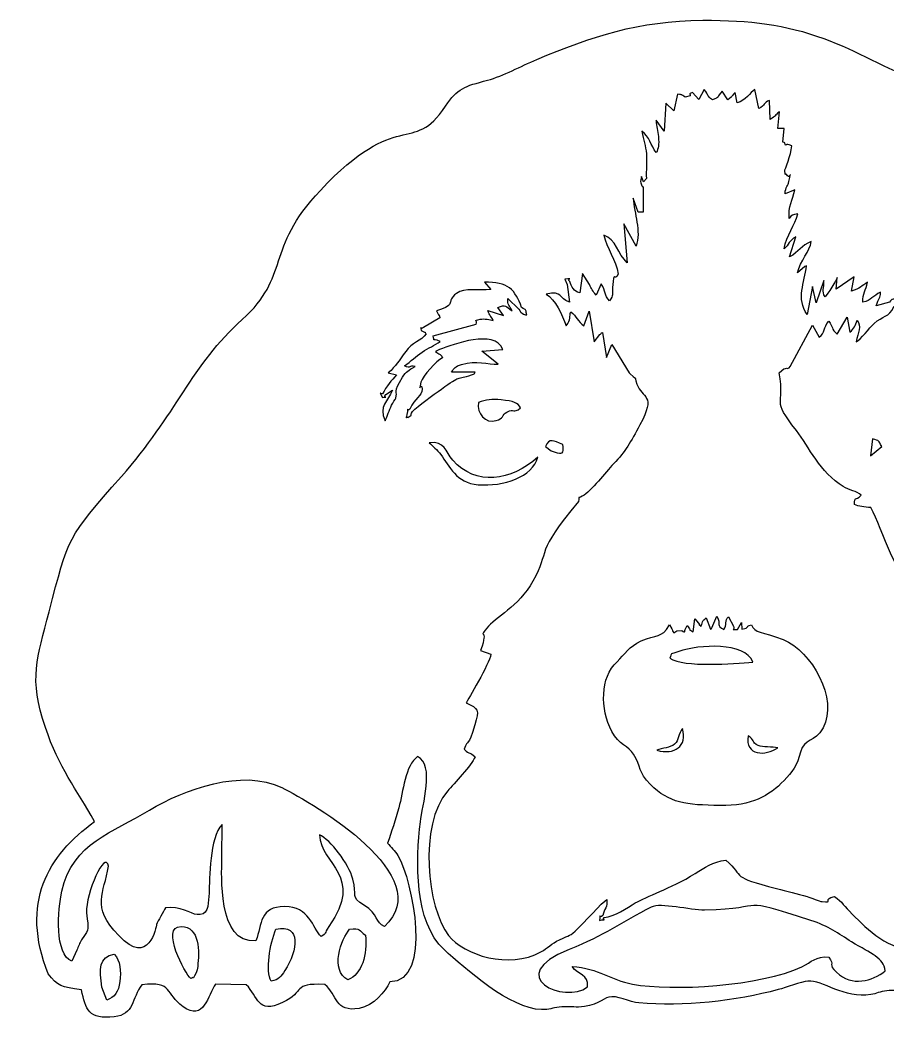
# Model space of a CAD drawing. Header units: centimetres. Extents: x -9.91 to -4.86, y 10.5 to 14.13.
# Drawn here: x -9.908 to -6.766, y 10.497 to 14.126 of the extents above; entities that cross this region are included whole.
import ezdxf

# ---------------------------------------------------------------- set-up
doc = ezdxf.new("R2010")
doc.units = ezdxf.units.CM
doc.header["$MEASUREMENT"] = 0
doc.layers.add('layer 1', color=7, linetype='Continuous')

msp = doc.modelspace()

# ---------------------------------------------------------------- linework, layer by layer
at = {"layer": 'layer 1'}
for points, knots in [([(-6.194, 11.162), (-6.213, 11.143), (-6.231, 11.122), (-6.249, 11.1), (-6.249, 11.1), (-6.301, 11.007), (-6.375, 10.644), (-6.219, 10.642), (-6.219, 10.642), (-6.2, 10.607), (-6.161, 10.555), (-6.108, 10.546), (-6.108, 10.546), (-6.019, 10.531), (-6.03, 10.595), (-5.983, 10.633), (-5.983, 10.633), (-5.86, 10.638), (-5.916, 10.607), (-5.83, 10.567), (-5.83, 10.567), (-5.737, 10.524), (-5.743, 10.589), (-5.699, 10.632), (-5.699, 10.632), (-5.699, 10.632), (-5.589, 10.634), (-5.589, 10.634), (-5.589, 10.634), (-5.56, 10.595), (-5.546, 10.497), (-5.47, 10.552), (-5.47, 10.552), (-5.404, 10.6), (-5.436, 10.645), (-5.321, 10.632), (-5.321, 10.632), (-5.284, 10.583), (-5.293, 10.522), (-5.221, 10.516), (-5.221, 10.516), (-5.128, 10.505), (-5.118, 10.542), (-5.102, 10.613), (-5.102, 10.613), (-5.03, 10.624), (-5.016, 10.627), (-4.982, 10.671), (-4.982, 10.671), (-4.856, 10.992), (-5.042, 11.18), (-5.287, 11.305), (-5.287, 11.305), (-5.287, 11.305), (-5.303, 11.312), (-5.303, 11.312), (-5.303, 11.312), (-5.269, 11.361), (-5.238, 11.413), (-5.215, 11.468), (-5.215, 11.468), (-5.135, 11.659), (-5.14, 11.802), (-5.197, 11.992), (-5.197, 11.992), (-5.232, 12.106), (-5.143, 12.066), (-5.27, 12.284), (-5.27, 12.284), (-5.339, 12.403), (-5.439, 12.556), (-5.5, 12.671), (-5.5, 12.671), (-5.5, 12.671), (-5.545, 12.753), (-5.545, 12.753), (-5.545, 12.753), (-5.726, 13.101), (-5.727, 12.995), (-5.847, 13.203), (-5.847, 13.203), (-5.876, 13.254), (-5.904, 13.318), (-5.925, 13.377), (-5.925, 13.377), (-5.976, 13.523), (-6.016, 13.538), (-6.187, 13.614), (-6.187, 13.614), (-6.266, 13.649), (-6.299, 13.651), (-6.347, 13.706), (-6.347, 13.706), (-6.408, 13.776), (-6.418, 13.818), (-6.46, 13.846), (-6.46, 13.846), (-6.537, 13.898), (-6.581, 13.875), (-6.655, 13.904), (-6.655, 13.904), (-6.774, 13.95), (-6.878, 14.015), (-6.999, 14.059), (-6.999, 14.059), (-7.138, 14.11), (-7.264, 14.126), (-7.437, 14.125), (-7.437, 14.125), (-7.67, 14.124), (-7.838, 14.066), (-8.038, 13.983), (-8.038, 13.983), (-8.095, 13.959), (-8.158, 13.924), (-8.216, 13.908), (-8.216, 13.908), (-8.299, 13.886), (-8.325, 13.879), (-8.368, 13.814), (-8.368, 13.814), (-8.488, 13.633), (-8.537, 13.811), (-8.821, 13.509), (-8.821, 13.509), (-9.023, 13.294), (-8.928, 13.199), (-9.104, 13.041), (-9.104, 13.041), (-9.287, 12.877), (-9.343, 12.696), (-9.541, 12.473), (-9.541, 12.473), (-9.739, 12.249), (-9.732, 12.254), (-9.803, 11.983), (-9.803, 11.983), (-9.847, 11.812), (-9.877, 11.744), (-9.816, 11.563), (-9.816, 11.563), (-9.768, 11.418), (-9.704, 11.341), (-9.638, 11.223), (-9.638, 11.223), (-9.808, 11.1), (-9.908, 10.928), (-9.806, 10.671), (-9.806, 10.671), (-9.772, 10.627), (-9.758, 10.624), (-9.686, 10.613), (-9.686, 10.613), (-9.67, 10.542), (-9.66, 10.505), (-9.567, 10.516), (-9.567, 10.516), (-9.495, 10.522), (-9.504, 10.583), (-9.467, 10.632), (-9.467, 10.632), (-9.352, 10.645), (-9.384, 10.6), (-9.318, 10.552), (-9.318, 10.552), (-9.242, 10.497), (-9.228, 10.595), (-9.2, 10.634), (-9.2, 10.634), (-9.2, 10.634), (-9.089, 10.632), (-9.089, 10.632), (-9.089, 10.632), (-9.045, 10.589), (-9.051, 10.524), (-8.958, 10.567), (-8.958, 10.567), (-8.872, 10.607), (-8.928, 10.638), (-8.805, 10.633), (-8.805, 10.633), (-8.758, 10.595), (-8.77, 10.531), (-8.68, 10.546), (-8.68, 10.546), (-8.627, 10.555), (-8.588, 10.607), (-8.569, 10.642), (-8.569, 10.642), (-8.413, 10.644), (-8.487, 11.007), (-8.54, 11.1), (-8.54, 11.1), (-8.552, 11.116), (-8.565, 11.131), (-8.578, 11.145), (-8.578, 11.145), (-8.563, 11.186), (-8.55, 11.229), (-8.537, 11.273), (-8.537, 11.273), (-8.521, 11.33), (-8.514, 11.428), (-8.469, 11.458), (-8.469, 11.458), (-8.406, 11.43), (-8.452, 11.28), (-8.459, 11.222), (-8.459, 11.222), (-8.476, 11.082), (-8.482, 10.858), (-8.373, 10.759), (-8.373, 10.759), (-8.298, 10.692), (-8.134, 10.543), (-8.02, 10.542), (-8.02, 10.542), (-7.991, 10.541), (-7.982, 10.548), (-7.956, 10.551), (-7.956, 10.551), (-7.933, 10.553), (-7.909, 10.551), (-7.886, 10.551), (-7.886, 10.551), (-7.826, 10.553), (-7.796, 10.582), (-7.777, 10.587), (-7.777, 10.587), (-7.75, 10.595), (-7.7, 10.569), (-7.668, 10.566), (-7.668, 10.566), (-7.508, 10.551), (-7.317, 10.573), (-7.164, 10.614), (-7.164, 10.614), (-7.136, 10.622), (-7.081, 10.643), (-7.056, 10.645), (-7.056, 10.645), (-7.005, 10.65), (-6.923, 10.58), (-6.829, 10.596), (-6.829, 10.596), (-6.807, 10.599), (-6.797, 10.608), (-6.77, 10.61), (-6.77, 10.61), (-6.748, 10.612), (-6.725, 10.609), (-6.701, 10.61), (-6.701, 10.61), (-6.649, 10.614), (-6.634, 10.618), (-6.607, 10.655), (-6.607, 10.655), (-6.549, 10.734), (-6.386, 10.765), (-6.341, 10.957), (-6.341, 10.957), (-6.266, 11.275), (-6.42, 11.267), (-6.38, 11.446), (-6.38, 11.446), (-6.366, 11.508), (-6.331, 11.608), (-6.3, 11.656), (-6.3, 11.656), (-6.282, 11.637), (-6.272, 11.593), (-6.266, 11.567), (-6.266, 11.567), (-6.257, 11.533), (-6.249, 11.5), (-6.243, 11.465), (-6.243, 11.465), (-6.224, 11.362), (-6.211, 11.264), (-6.194, 11.162)], [0, 0, 0, 0, 0.014085, 0.014085, 0.014085, 0.014085, 0.028169, 0.028169, 0.028169, 0.028169, 0.042254, 0.042254, 0.042254, 0.042254, 0.056338, 0.056338, 0.056338, 0.056338, 0.070423, 0.070423, 0.070423, 0.070423, 0.084507, 0.084507, 0.084507, 0.084507, 0.098592, 0.098592, 0.098592, 0.098592, 0.112676, 0.112676, 0.112676, 0.112676, 0.126761, 0.126761, 0.126761, 0.126761, 0.140845, 0.140845, 0.140845, 0.140845, 0.15493, 0.15493, 0.15493, 0.15493, 0.169014, 0.169014, 0.169014, 0.169014, 0.183099, 0.183099, 0.183099, 0.183099, 0.197183, 0.197183, 0.197183, 0.197183, 0.211268, 0.211268, 0.211268, 0.211268, 0.225352, 0.225352, 0.225352, 0.225352, 0.239437, 0.239437, 0.239437, 0.239437, 0.253521, 0.253521, 0.253521, 0.253521, 0.267606, 0.267606, 0.267606, 0.267606, 0.28169, 0.28169, 0.28169, 0.28169, 0.295775, 0.295775, 0.295775, 0.295775, 0.309859, 0.309859, 0.309859, 0.309859, 0.323944, 0.323944, 0.323944, 0.323944, 0.338028, 0.338028, 0.338028, 0.338028, 0.352113, 0.352113, 0.352113, 0.352113, 0.366197, 0.366197, 0.366197, 0.366197, 0.380282, 0.380282, 0.380282, 0.380282, 0.394366, 0.394366, 0.394366, 0.394366, 0.408451, 0.408451, 0.408451, 0.408451, 0.422535, 0.422535, 0.422535, 0.422535, 0.43662, 0.43662, 0.43662, 0.43662, 0.450704, 0.450704, 0.450704, 0.450704, 0.464789, 0.464789, 0.464789, 0.464789, 0.478873, 0.478873, 0.478873, 0.478873, 0.492958, 0.492958, 0.492958, 0.492958, 0.507042, 0.507042, 0.507042, 0.507042, 0.521127, 0.521127, 0.521127, 0.521127, 0.535211, 0.535211, 0.535211, 0.535211, 0.549296, 0.549296, 0.549296, 0.549296, 0.56338, 0.56338, 0.56338, 0.56338, 0.577465, 0.577465, 0.577465, 0.577465, 0.591549, 0.591549, 0.591549, 0.591549, 0.605634, 0.605634, 0.605634, 0.605634, 0.619718, 0.619718, 0.619718, 0.619718, 0.633803, 0.633803, 0.633803, 0.633803, 0.647887, 0.647887, 0.647887, 0.647887, 0.661972, 0.661972, 0.661972, 0.661972, 0.676056, 0.676056, 0.676056, 0.676056, 0.690141, 0.690141, 0.690141, 0.690141, 0.704225, 0.704225, 0.704225, 0.704225, 0.71831, 0.71831, 0.71831, 0.71831, 0.732394, 0.732394, 0.732394, 0.732394, 0.746479, 0.746479, 0.746479, 0.746479, 0.760563, 0.760563, 0.760563, 0.760563, 0.774648, 0.774648, 0.774648, 0.774648, 0.788732, 0.788732, 0.788732, 0.788732, 0.802817, 0.802817, 0.802817, 0.802817, 0.816901, 0.816901, 0.816901, 0.816901, 0.830986, 0.830986, 0.830986, 0.830986, 0.84507, 0.84507, 0.84507, 0.84507, 0.859155, 0.859155, 0.859155, 0.859155, 0.873239, 0.873239, 0.873239, 0.873239, 0.887324, 0.887324, 0.887324, 0.887324, 0.901408, 0.901408, 0.901408, 0.901408, 0.915493, 0.915493, 0.915493, 0.915493, 0.929577, 0.929577, 0.929577, 0.929577, 0.943662, 0.943662, 0.943662, 0.943662, 0.957746, 0.957746, 0.957746, 0.957746, 0.971831, 0.971831, 0.971831, 0.971831, 1, 1, 1, 1]), ([(-6.761, 13.104), (-6.748, 13.118), (-6.762, 13.112), (-6.733, 13.117), (-6.733, 13.117), (-6.734, 13.086), (-6.724, 13.106), (-6.745, 13.089), (-6.745, 13.089), (-6.762, 13.048), (-6.787, 13.055), (-6.816, 13.027), (-6.816, 13.027), (-6.834, 13.01), (-6.865, 12.969), (-6.881, 12.96), (-6.881, 12.96), (-6.876, 12.996), (-6.86, 13.016), (-6.878, 13.039), (-6.878, 13.039), (-6.886, 13.018), (-6.887, 13.01), (-6.905, 12.995), (-6.905, 12.995), (-6.905, 12.995), (-6.914, 13.05), (-6.914, 13.05), (-6.914, 13.05), (-6.914, 13.05), (-6.95, 12.988), (-6.95, 12.988), (-6.95, 12.988), (-6.975, 13.008), (-6.962, 13.013), (-6.981, 13.035), (-6.981, 13.035), (-7.001, 13.012), (-6.992, 12.994), (-7.016, 12.977), (-7.016, 12.977), (-7.016, 12.977), (-7.039, 13.021), (-7.039, 13.021), (-7.039, 13.021), (-7.039, 13.021), (-7.121, 12.871), (-7.121, 12.871), (-7.121, 12.871), (-7.132, 12.854), (-7.13, 12.879), (-7.16, 12.848), (-7.16, 12.848), (-7.137, 12.72), (-7.192, 12.76), (-7.098, 12.639), (-7.098, 12.639), (-7.052, 12.579), (-7.013, 12.489), (-6.928, 12.436), (-6.928, 12.436), (-6.907, 12.423), (-6.88, 12.42), (-6.863, 12.405), (-6.863, 12.405), (-6.887, 12.382), (-6.885, 12.404), (-6.888, 12.371), (-6.888, 12.371), (-6.872, 12.365), (-6.852, 12.361), (-6.829, 12.36), (-6.829, 12.36), (-6.782, 12.28), (-6.752, 12.1), (-6.596, 11.997), (-6.596, 11.997), (-6.565, 11.976), (-6.546, 11.975), (-6.538, 11.933), (-6.538, 11.933), (-6.528, 11.884), (-6.513, 11.758), (-6.515, 11.708), (-6.515, 11.708), (-6.547, 11.723), (-6.55, 11.743), (-6.574, 11.759), (-6.574, 11.759), (-6.567, 11.728), (-6.548, 11.702), (-6.534, 11.679), (-6.534, 11.679), (-6.483, 11.594), (-6.591, 11.645), (-6.46, 11.402), (-6.46, 11.402), (-6.424, 11.334), (-6.404, 11.303), (-6.39, 11.217), (-6.39, 11.217), (-6.382, 11.163), (-6.367, 11.032), (-6.379, 10.981), (-6.379, 10.981), (-6.404, 10.871), (-6.519, 10.754), (-6.651, 10.755), (-6.651, 10.755), (-6.771, 10.756), (-6.837, 10.831), (-6.896, 10.888), (-6.896, 10.888), (-6.925, 10.916), (-6.932, 10.932), (-6.96, 10.952), (-6.96, 10.952), (-7.005, 10.942), (-6.961, 10.927), (-7.005, 10.933), (-7.005, 10.933), (-7.013, 10.934), (-7.046, 10.947), (-7.059, 10.951), (-7.059, 10.951), (-7.095, 10.961), (-7.132, 10.97), (-7.17, 10.98), (-7.17, 10.98), (-7.339, 11.025), (-7.283, 11.019), (-7.353, 11.083), (-7.353, 11.083), (-7.402, 11.077), (-7.43, 11.056), (-7.464, 11.035), (-7.464, 11.035), (-7.557, 10.977), (-7.64, 10.953), (-7.681, 10.928), (-7.681, 10.928), (-7.71, 10.91), (-7.757, 10.879), (-7.794, 10.875), (-7.794, 10.875), (-7.802, 10.864), (-7.78, 10.87), (-7.811, 10.865), (-7.811, 10.865), (-7.806, 10.898), (-7.813, 10.868), (-7.799, 10.883), (-7.799, 10.883), (-7.793, 10.906), (-7.781, 10.914), (-7.784, 10.941), (-7.784, 10.941), (-7.797, 10.934), (-7.876, 10.847), (-7.889, 10.835), (-7.889, 10.835), (-7.92, 10.805), (-7.915, 10.814), (-7.955, 10.795), (-7.955, 10.795), (-7.986, 10.78), (-7.997, 10.765), (-8.023, 10.751), (-8.023, 10.751), (-8.137, 10.687), (-8.301, 10.739), (-8.357, 10.81), (-8.357, 10.81), (-8.434, 10.909), (-8.467, 11.211), (-8.36, 11.334), (-8.36, 11.334), (-8.338, 11.36), (-8.274, 11.426), (-8.261, 11.457), (-8.261, 11.457), (-8.28, 11.478), (-8.28, 11.462), (-8.3, 11.485), (-8.3, 11.485), (-8.287, 11.527), (-8.287, 11.486), (-8.262, 11.573), (-8.262, 11.573), (-8.245, 11.629), (-8.249, 11.631), (-8.293, 11.653), (-8.293, 11.653), (-8.289, 11.662), (-8.208, 11.793), (-8.204, 11.829), (-8.204, 11.829), (-8.204, 11.829), (-8.241, 11.843), (-8.241, 11.843), (-8.241, 11.843), (-8.209, 11.932), (-8.252, 11.881), (-8.219, 11.923), (-8.219, 11.923), (-8.187, 11.963), (-8.104, 12), (-8.052, 12.093), (-8.052, 12.093), (-7.988, 12.208), (-8.047, 12.191), (-7.887, 12.382), (-7.887, 12.382), (-7.881, 12.405), (-7.893, 12.391), (-7.873, 12.401), (-7.873, 12.401), (-7.84, 12.42), (-7.788, 12.488), (-7.76, 12.518), (-7.76, 12.518), (-7.715, 12.565), (-7.699, 12.595), (-7.664, 12.66), (-7.664, 12.66), (-7.604, 12.771), (-7.656, 12.755), (-7.675, 12.807), (-7.675, 12.807), (-7.69, 12.849), (-7.664, 12.81), (-7.699, 12.844), (-7.699, 12.844), (-7.7, 12.845), (-7.702, 12.847), (-7.703, 12.848), (-7.703, 12.848), (-7.703, 12.848), (-7.766, 12.951), (-7.766, 12.951), (-7.766, 12.951), (-7.766, 12.951), (-7.785, 12.904), (-7.785, 12.904), (-7.785, 12.904), (-7.785, 12.904), (-7.8, 12.994), (-7.8, 12.994), (-7.8, 12.994), (-7.803, 12.993), (-7.805, 12.993), (-7.805, 12.991), (-7.805, 12.991), (-7.806, 12.989), (-7.808, 12.988), (-7.809, 12.987), (-7.809, 12.987), (-7.809, 12.987), (-7.83, 12.96), (-7.83, 12.96), (-7.83, 12.96), (-7.83, 12.96), (-7.848, 13.071), (-7.848, 13.071), (-7.848, 13.071), (-7.848, 13.071), (-7.867, 13.019), (-7.867, 13.019), (-7.867, 13.019), (-7.89, 13.034), (-7.893, 13.053), (-7.914, 13.069), (-7.914, 13.069), (-7.922, 13.053), (-7.912, 13.041), (-7.931, 13.019), (-7.931, 13.019), (-7.946, 13.059), (-7.97, 13.114), (-8.004, 13.133), (-8.004, 13.133), (-7.941, 13.147), (-7.961, 13.118), (-7.919, 13.104), (-7.919, 13.104), (-7.919, 13.104), (-7.928, 13.168), (-7.928, 13.168), (-7.928, 13.168), (-7.928, 13.168), (-7.936, 13.187), (-7.936, 13.187), (-7.936, 13.187), (-7.899, 13.191), (-7.932, 13.189), (-7.918, 13.179), (-7.918, 13.179), (-7.911, 13.16), (-7.905, 13.143), (-7.882, 13.138), (-7.882, 13.138), (-7.882, 13.138), (-7.872, 13.208), (-7.872, 13.208), (-7.872, 13.208), (-7.872, 13.208), (-7.847, 13.168), (-7.847, 13.168), (-7.847, 13.168), (-7.84, 13.153), (-7.835, 13.144), (-7.823, 13.13), (-7.823, 13.13), (-7.823, 13.13), (-7.805, 13.17), (-7.805, 13.17), (-7.805, 13.17), (-7.785, 13.144), (-7.795, 13.128), (-7.774, 13.109), (-7.774, 13.109), (-7.759, 13.131), (-7.765, 13.129), (-7.763, 13.157), (-7.763, 13.157), (-7.757, 13.23), (-7.758, 13.172), (-7.743, 13.206), (-7.743, 13.206), (-7.75, 13.256), (-7.785, 13.301), (-7.795, 13.347), (-7.795, 13.347), (-7.751, 13.333), (-7.745, 13.278), (-7.71, 13.247), (-7.71, 13.247), (-7.71, 13.247), (-7.722, 13.388), (-7.722, 13.388), (-7.722, 13.388), (-7.722, 13.388), (-7.678, 13.307), (-7.678, 13.307), (-7.678, 13.307), (-7.659, 13.362), (-7.685, 13.425), (-7.689, 13.481), (-7.689, 13.481), (-7.689, 13.481), (-7.671, 13.43), (-7.671, 13.43), (-7.671, 13.43), (-7.671, 13.43), (-7.653, 13.43), (-7.653, 13.43), (-7.653, 13.43), (-7.653, 13.43), (-7.653, 13.52), (-7.653, 13.52), (-7.653, 13.52), (-7.657, 13.526), (-7.658, 13.523), (-7.661, 13.536), (-7.661, 13.536), (-7.663, 13.544), (-7.661, 13.55), (-7.658, 13.559), (-7.658, 13.559), (-7.658, 13.559), (-7.651, 13.54), (-7.651, 13.54), (-7.651, 13.54), (-7.651, 13.54), (-7.641, 13.552), (-7.641, 13.552), (-7.641, 13.552), (-7.642, 13.581), (-7.639, 13.612), (-7.641, 13.641), (-7.641, 13.641), (-7.643, 13.671), (-7.653, 13.691), (-7.657, 13.723), (-7.657, 13.723), (-7.629, 13.703), (-7.626, 13.672), (-7.605, 13.646), (-7.605, 13.646), (-7.597, 13.661), (-7.595, 13.673), (-7.597, 13.704), (-7.597, 13.704), (-7.599, 13.725), (-7.604, 13.74), (-7.606, 13.763), (-7.606, 13.763), (-7.606, 13.763), (-7.577, 13.724), (-7.577, 13.724), (-7.577, 13.724), (-7.577, 13.724), (-7.57, 13.825), (-7.57, 13.825), (-7.57, 13.825), (-7.57, 13.825), (-7.542, 13.797), (-7.542, 13.797), (-7.542, 13.797), (-7.542, 13.797), (-7.528, 13.857), (-7.528, 13.857), (-7.528, 13.857), (-7.507, 13.855), (-7.517, 13.857), (-7.501, 13.847), (-7.501, 13.847), (-7.501, 13.847), (-7.483, 13.851), (-7.483, 13.851), (-7.483, 13.851), (-7.479, 13.862), (-7.492, 13.856), (-7.474, 13.863), (-7.474, 13.863), (-7.474, 13.863), (-7.451, 13.838), (-7.451, 13.838), (-7.451, 13.838), (-7.451, 13.838), (-7.432, 13.874), (-7.432, 13.874), (-7.432, 13.874), (-7.412, 13.852), (-7.425, 13.853), (-7.402, 13.837), (-7.402, 13.837), (-7.374, 13.848), (-7.387, 13.846), (-7.367, 13.868), (-7.367, 13.868), (-7.367, 13.868), (-7.346, 13.837), (-7.346, 13.837), (-7.346, 13.837), (-7.346, 13.837), (-7.334, 13.847), (-7.334, 13.847), (-7.334, 13.847), (-7.333, 13.848), (-7.331, 13.85), (-7.33, 13.851), (-7.33, 13.851), (-7.33, 13.852), (-7.321, 13.862), (-7.32, 13.863), (-7.32, 13.863), (-7.32, 13.863), (-7.312, 13.826), (-7.312, 13.826), (-7.312, 13.826), (-7.281, 13.835), (-7.266, 13.863), (-7.248, 13.875), (-7.248, 13.875), (-7.248, 13.875), (-7.234, 13.805), (-7.234, 13.805), (-7.234, 13.805), (-7.21, 13.817), (-7.218, 13.827), (-7.195, 13.835), (-7.195, 13.835), (-7.195, 13.835), (-7.193, 13.766), (-7.193, 13.766), (-7.193, 13.766), (-7.17, 13.779), (-7.178, 13.78), (-7.159, 13.794), (-7.159, 13.794), (-7.159, 13.794), (-7.165, 13.733), (-7.165, 13.733), (-7.165, 13.733), (-7.164, 13.732), (-7.162, 13.734), (-7.161, 13.733), (-7.161, 13.733), (-7.161, 13.732), (-7.158, 13.733), (-7.157, 13.733), (-7.157, 13.733), (-7.157, 13.733), (-7.146, 13.733), (-7.146, 13.733), (-7.146, 13.733), (-7.145, 13.733), (-7.143, 13.733), (-7.142, 13.733), (-7.142, 13.733), (-7.142, 13.733), (-7.147, 13.684), (-7.147, 13.684), (-7.147, 13.684), (-7.144, 13.682), (-7.141, 13.683), (-7.14, 13.681), (-7.14, 13.681), (-7.133, 13.662), (-7.142, 13.685), (-7.115, 13.67), (-7.115, 13.67), (-7.116, 13.635), (-7.141, 13.587), (-7.14, 13.578), (-7.14, 13.578), (-7.137, 13.556), (-7.139, 13.576), (-7.13, 13.562), (-7.13, 13.562), (-7.121, 13.547), (-7.114, 13.593), (-7.125, 13.541), (-7.125, 13.541), (-7.128, 13.525), (-7.137, 13.523), (-7.139, 13.497), (-7.139, 13.497), (-7.139, 13.497), (-7.104, 13.511), (-7.104, 13.511), (-7.104, 13.511), (-7.111, 13.473), (-7.128, 13.451), (-7.124, 13.407), (-7.124, 13.407), (-7.115, 13.421), (-7.112, 13.421), (-7.093, 13.424), (-7.093, 13.424), (-7.102, 13.382), (-7.134, 13.348), (-7.142, 13.297), (-7.142, 13.297), (-7.125, 13.313), (-7.124, 13.327), (-7.1, 13.341), (-7.1, 13.341), (-7.1, 13.341), (-7.123, 13.268), (-7.123, 13.268), (-7.123, 13.268), (-7.089, 13.286), (-7.08, 13.309), (-7.044, 13.324), (-7.044, 13.324), (-7.049, 13.287), (-7.084, 13.256), (-7.094, 13.21), (-7.094, 13.21), (-7.094, 13.21), (-7.067, 13.233), (-7.067, 13.233), (-7.067, 13.233), (-7.065, 13.234), (-7.063, 13.235), (-7.061, 13.236), (-7.061, 13.236), (-7.068, 13.175), (-7.1, 13.116), (-7.059, 13.06), (-7.059, 13.06), (-7.059, 13.06), (-7.04, 13.161), (-7.04, 13.161), (-7.04, 13.161), (-7.04, 13.161), (-7.026, 13.102), (-7.026, 13.102), (-7.026, 13.102), (-7.026, 13.102), (-6.999, 13.182), (-6.999, 13.182), (-6.999, 13.182), (-6.996, 13.153), (-7.008, 13.145), (-6.994, 13.123), (-6.994, 13.123), (-6.987, 13.131), (-6.951, 13.186), (-6.95, 13.194), (-6.95, 13.194), (-6.95, 13.194), (-6.954, 13.151), (-6.954, 13.151), (-6.954, 13.151), (-6.954, 13.151), (-6.889, 13.196), (-6.889, 13.196), (-6.889, 13.196), (-6.889, 13.196), (-6.899, 13.144), (-6.899, 13.144), (-6.899, 13.144), (-6.868, 13.152), (-6.86, 13.165), (-6.84, 13.176), (-6.84, 13.176), (-6.846, 13.147), (-6.859, 13.136), (-6.857, 13.104), (-6.857, 13.104), (-6.828, 13.109), (-6.821, 13.128), (-6.793, 13.14), (-6.793, 13.14), (-6.794, 13.117), (-6.801, 13.119), (-6.809, 13.091), (-6.809, 13.091), (-6.809, 13.091), (-6.761, 13.104), (-6.761, 13.104)], [0, 0, 0, 0, 0.006369, 0.006369, 0.006369, 0.006369, 0.012739, 0.012739, 0.012739, 0.012739, 0.019108, 0.019108, 0.019108, 0.019108, 0.025478, 0.025478, 0.025478, 0.025478, 0.031847, 0.031847, 0.031847, 0.031847, 0.038217, 0.038217, 0.038217, 0.038217, 0.044586, 0.044586, 0.044586, 0.044586, 0.050955, 0.050955, 0.050955, 0.050955, 0.057325, 0.057325, 0.057325, 0.057325, 0.063694, 0.063694, 0.063694, 0.063694, 0.070064, 0.070064, 0.070064, 0.070064, 0.076433, 0.076433, 0.076433, 0.076433, 0.082803, 0.082803, 0.082803, 0.082803, 0.089172, 0.089172, 0.089172, 0.089172, 0.095541, 0.095541, 0.095541, 0.095541, 0.101911, 0.101911, 0.101911, 0.101911, 0.10828, 0.10828, 0.10828, 0.10828, 0.11465, 0.11465, 0.11465, 0.11465, 0.121019, 0.121019, 0.121019, 0.121019, 0.127389, 0.127389, 0.127389, 0.127389, 0.133758, 0.133758, 0.133758, 0.133758, 0.140127, 0.140127, 0.140127, 0.140127, 0.146497, 0.146497, 0.146497, 0.146497, 0.152866, 0.152866, 0.152866, 0.152866, 0.159236, 0.159236, 0.159236, 0.159236, 0.165605, 0.165605, 0.165605, 0.165605, 0.171975, 0.171975, 0.171975, 0.171975, 0.178344, 0.178344, 0.178344, 0.178344, 0.184713, 0.184713, 0.184713, 0.184713, 0.191083, 0.191083, 0.191083, 0.191083, 0.197452, 0.197452, 0.197452, 0.197452, 0.203822, 0.203822, 0.203822, 0.203822, 0.210191, 0.210191, 0.210191, 0.210191, 0.216561, 0.216561, 0.216561, 0.216561, 0.22293, 0.22293, 0.22293, 0.22293, 0.229299, 0.229299, 0.229299, 0.229299, 0.235669, 0.235669, 0.235669, 0.235669, 0.242038, 0.242038, 0.242038, 0.242038, 0.248408, 0.248408, 0.248408, 0.248408, 0.254777, 0.254777, 0.254777, 0.254777, 0.261146, 0.261146, 0.261146, 0.261146, 0.267516, 0.267516, 0.267516, 0.267516, 0.273885, 0.273885, 0.273885, 0.273885, 0.280255, 0.280255, 0.280255, 0.280255, 0.286624, 0.286624, 0.286624, 0.286624, 0.292994, 0.292994, 0.292994, 0.292994, 0.299363, 0.299363, 0.299363, 0.299363, 0.305732, 0.305732, 0.305732, 0.305732, 0.312102, 0.312102, 0.312102, 0.312102, 0.318471, 0.318471, 0.318471, 0.318471, 0.324841, 0.324841, 0.324841, 0.324841, 0.33121, 0.33121, 0.33121, 0.33121, 0.33758, 0.33758, 0.33758, 0.33758, 0.343949, 0.343949, 0.343949, 0.343949, 0.350318, 0.350318, 0.350318, 0.350318, 0.356688, 0.356688, 0.356688, 0.356688, 0.363057, 0.363057, 0.363057, 0.363057, 0.369427, 0.369427, 0.369427, 0.369427, 0.375796, 0.375796, 0.375796, 0.375796, 0.382166, 0.382166, 0.382166, 0.382166, 0.388535, 0.388535, 0.388535, 0.388535, 0.394904, 0.394904, 0.394904, 0.394904, 0.401274, 0.401274, 0.401274, 0.401274, 0.407643, 0.407643, 0.407643, 0.407643, 0.414013, 0.414013, 0.414013, 0.414013, 0.420382, 0.420382, 0.420382, 0.420382, 0.426752, 0.426752, 0.426752, 0.426752, 0.433121, 0.433121, 0.433121, 0.433121, 0.43949, 0.43949, 0.43949, 0.43949, 0.44586, 0.44586, 0.44586, 0.44586, 0.452229, 0.452229, 0.452229, 0.452229, 0.458599, 0.458599, 0.458599, 0.458599, 0.464968, 0.464968, 0.464968, 0.464968, 0.471338, 0.471338, 0.471338, 0.471338, 0.477707, 0.477707, 0.477707, 0.477707, 0.484076, 0.484076, 0.484076, 0.484076, 0.490446, 0.490446, 0.490446, 0.490446, 0.496815, 0.496815, 0.496815, 0.496815, 0.503185, 0.503185, 0.503185, 0.503185, 0.509554, 0.509554, 0.509554, 0.509554, 0.515924, 0.515924, 0.515924, 0.515924, 0.522293, 0.522293, 0.522293, 0.522293, 0.528662, 0.528662, 0.528662, 0.528662, 0.535032, 0.535032, 0.535032, 0.535032, 0.541401, 0.541401, 0.541401, 0.541401, 0.547771, 0.547771, 0.547771, 0.547771, 0.55414, 0.55414, 0.55414, 0.55414, 0.56051, 0.56051, 0.56051, 0.56051, 0.566879, 0.566879, 0.566879, 0.566879, 0.573248, 0.573248, 0.573248, 0.573248, 0.579618, 0.579618, 0.579618, 0.579618, 0.585987, 0.585987, 0.585987, 0.585987, 0.592357, 0.592357, 0.592357, 0.592357, 0.598726, 0.598726, 0.598726, 0.598726, 0.605096, 0.605096, 0.605096, 0.605096, 0.611465, 0.611465, 0.611465, 0.611465, 0.617834, 0.617834, 0.617834, 0.617834, 0.624204, 0.624204, 0.624204, 0.624204, 0.630573, 0.630573, 0.630573, 0.630573, 0.636943, 0.636943, 0.636943, 0.636943, 0.643312, 0.643312, 0.643312, 0.643312, 0.649682, 0.649682, 0.649682, 0.649682, 0.656051, 0.656051, 0.656051, 0.656051, 0.66242, 0.66242, 0.66242, 0.66242, 0.66879, 0.66879, 0.66879, 0.66879, 0.675159, 0.675159, 0.675159, 0.675159, 0.681529, 0.681529, 0.681529, 0.681529, 0.687898, 0.687898, 0.687898, 0.687898, 0.694268, 0.694268, 0.694268, 0.694268, 0.700637, 0.700637, 0.700637, 0.700637, 0.707006, 0.707006, 0.707006, 0.707006, 0.713376, 0.713376, 0.713376, 0.713376, 0.719745, 0.719745, 0.719745, 0.719745, 0.726115, 0.726115, 0.726115, 0.726115, 0.732484, 0.732484, 0.732484, 0.732484, 0.738854, 0.738854, 0.738854, 0.738854, 0.745223, 0.745223, 0.745223, 0.745223, 0.751592, 0.751592, 0.751592, 0.751592, 0.757962, 0.757962, 0.757962, 0.757962, 0.764331, 0.764331, 0.764331, 0.764331, 0.770701, 0.770701, 0.770701, 0.770701, 0.77707, 0.77707, 0.77707, 0.77707, 0.783439, 0.783439, 0.783439, 0.783439, 0.789809, 0.789809, 0.789809, 0.789809, 0.796178, 0.796178, 0.796178, 0.796178, 0.802548, 0.802548, 0.802548, 0.802548, 0.808917, 0.808917, 0.808917, 0.808917, 0.815287, 0.815287, 0.815287, 0.815287, 0.821656, 0.821656, 0.821656, 0.821656, 0.828025, 0.828025, 0.828025, 0.828025, 0.834395, 0.834395, 0.834395, 0.834395, 0.840764, 0.840764, 0.840764, 0.840764, 0.847134, 0.847134, 0.847134, 0.847134, 0.853503, 0.853503, 0.853503, 0.853503, 0.859873, 0.859873, 0.859873, 0.859873, 0.866242, 0.866242, 0.866242, 0.866242, 0.872611, 0.872611, 0.872611, 0.872611, 0.878981, 0.878981, 0.878981, 0.878981, 0.88535, 0.88535, 0.88535, 0.88535, 0.89172, 0.89172, 0.89172, 0.89172, 0.898089, 0.898089, 0.898089, 0.898089, 0.904459, 0.904459, 0.904459, 0.904459, 0.910828, 0.910828, 0.910828, 0.910828, 0.917197, 0.917197, 0.917197, 0.917197, 0.923567, 0.923567, 0.923567, 0.923567, 0.929936, 0.929936, 0.929936, 0.929936, 0.936306, 0.936306, 0.936306, 0.936306, 0.942675, 0.942675, 0.942675, 0.942675, 0.949045, 0.949045, 0.949045, 0.949045, 0.955414, 0.955414, 0.955414, 0.955414, 0.961783, 0.961783, 0.961783, 0.961783, 0.968153, 0.968153, 0.968153, 0.968153, 0.974522, 0.974522, 0.974522, 0.974522, 0.980892, 0.980892, 0.980892, 0.980892, 0.987261, 0.987261, 0.987261, 0.987261, 1, 1, 1, 1]), ([(-8.093, 13.085), (-8.072, 13.072), (-8.08, 13.084), (-8.074, 13.058), (-8.074, 13.058), (-8.082, 13.06), (-8.083, 13.057), (-8.091, 13.064), (-8.091, 13.064), (-8.103, 13.075), (-8.093, 13.064), (-8.102, 13.079), (-8.102, 13.079), (-8.102, 13.079), (-8.142, 13.118), (-8.142, 13.118), (-8.142, 13.118), (-8.145, 13.093), (-8.136, 13.093), (-8.127, 13.073), (-8.127, 13.073), (-8.151, 13.089), (-8.148, 13.097), (-8.179, 13.085), (-8.179, 13.085), (-8.179, 13.085), (-8.158, 13.056), (-8.158, 13.056), (-8.158, 13.056), (-8.158, 13.056), (-8.215, 13.074), (-8.215, 13.074), (-8.215, 13.074), (-8.207, 13.052), (-8.205, 13.057), (-8.195, 13.038), (-8.195, 13.038), (-8.208, 13.04), (-8.227, 13.046), (-8.242, 13.042), (-8.242, 13.042), (-8.271, 13.034), (-8.251, 13.042), (-8.257, 13.024), (-8.257, 13.024), (-8.257, 13.024), (-8.413, 12.982), (-8.413, 12.982), (-8.413, 12.982), (-8.405, 12.958), (-8.423, 12.976), (-8.387, 12.962), (-8.387, 12.962), (-8.408, 12.947), (-8.43, 12.939), (-8.453, 12.923), (-8.453, 12.923), (-8.475, 12.907), (-8.493, 12.89), (-8.517, 12.874), (-8.517, 12.874), (-8.492, 12.861), (-8.502, 12.877), (-8.478, 12.871), (-8.478, 12.871), (-8.501, 12.857), (-8.51, 12.854), (-8.524, 12.832), (-8.524, 12.832), (-8.559, 12.776), (-8.54, 12.78), (-8.548, 12.757), (-8.548, 12.757), (-8.55, 12.752), (-8.559, 12.739), (-8.563, 12.731), (-8.563, 12.731), (-8.573, 12.713), (-8.577, 12.691), (-8.587, 12.674), (-8.587, 12.674), (-8.611, 12.73), (-8.576, 12.744), (-8.56, 12.785), (-8.56, 12.785), (-8.56, 12.785), (-8.584, 12.77), (-8.584, 12.77), (-8.584, 12.77), (-8.6, 12.755), (-8.567, 12.763), (-8.596, 12.759), (-8.596, 12.759), (-8.614, 12.786), (-8.598, 12.769), (-8.596, 12.772), (-8.596, 12.772), (-8.582, 12.8), (-8.563, 12.821), (-8.545, 12.841), (-8.545, 12.841), (-8.545, 12.841), (-8.575, 12.848), (-8.575, 12.848), (-8.575, 12.848), (-8.547, 12.873), (-8.537, 12.89), (-8.512, 12.926), (-8.512, 12.926), (-8.49, 12.958), (-8.456, 12.964), (-8.438, 12.989), (-8.438, 12.989), (-8.448, 13), (-8.431, 12.989), (-8.456, 13.002), (-8.456, 13.002), (-8.459, 13.026), (-8.459, 13.001), (-8.448, 13.012), (-8.448, 13.012), (-8.448, 13.012), (-8.388, 13.047), (-8.388, 13.047), (-8.388, 13.047), (-8.394, 13.069), (-8.389, 13.046), (-8.4, 13.073), (-8.4, 13.073), (-8.321, 13.098), (-8.372, 13.103), (-8.328, 13.136), (-8.328, 13.136), (-8.298, 13.157), (-8.25, 13.146), (-8.204, 13.15), (-8.204, 13.15), (-8.204, 13.15), (-8.227, 13.176), (-8.227, 13.176), (-8.227, 13.176), (-8.143, 13.18), (-8.114, 13.148), (-8.093, 13.085)], [0, 0, 0, 0, 0.027027, 0.027027, 0.027027, 0.027027, 0.054054, 0.054054, 0.054054, 0.054054, 0.081081, 0.081081, 0.081081, 0.081081, 0.108108, 0.108108, 0.108108, 0.108108, 0.135135, 0.135135, 0.135135, 0.135135, 0.162162, 0.162162, 0.162162, 0.162162, 0.189189, 0.189189, 0.189189, 0.189189, 0.216216, 0.216216, 0.216216, 0.216216, 0.243243, 0.243243, 0.243243, 0.243243, 0.27027, 0.27027, 0.27027, 0.27027, 0.297297, 0.297297, 0.297297, 0.297297, 0.324324, 0.324324, 0.324324, 0.324324, 0.351351, 0.351351, 0.351351, 0.351351, 0.378378, 0.378378, 0.378378, 0.378378, 0.405405, 0.405405, 0.405405, 0.405405, 0.432432, 0.432432, 0.432432, 0.432432, 0.459459, 0.459459, 0.459459, 0.459459, 0.486486, 0.486486, 0.486486, 0.486486, 0.513514, 0.513514, 0.513514, 0.513514, 0.540541, 0.540541, 0.540541, 0.540541, 0.567568, 0.567568, 0.567568, 0.567568, 0.594595, 0.594595, 0.594595, 0.594595, 0.621622, 0.621622, 0.621622, 0.621622, 0.648649, 0.648649, 0.648649, 0.648649, 0.675676, 0.675676, 0.675676, 0.675676, 0.702703, 0.702703, 0.702703, 0.702703, 0.72973, 0.72973, 0.72973, 0.72973, 0.756757, 0.756757, 0.756757, 0.756757, 0.783784, 0.783784, 0.783784, 0.783784, 0.810811, 0.810811, 0.810811, 0.810811, 0.837838, 0.837838, 0.837838, 0.837838, 0.864865, 0.864865, 0.864865, 0.864865, 0.891892, 0.891892, 0.891892, 0.891892, 0.918919, 0.918919, 0.918919, 0.918919, 0.945946, 0.945946, 0.945946, 0.945946, 1, 1, 1, 1]), ([(-8.488, 12.708), (-8.498, 12.687), (-8.483, 12.702), (-8.504, 12.686), (-8.504, 12.686), (-8.508, 12.693), (-8.513, 12.675), (-8.508, 12.697), (-8.508, 12.697), (-8.501, 12.736), (-8.509, 12.703), (-8.497, 12.717), (-8.497, 12.717), (-8.479, 12.758), (-8.452, 12.763), (-8.453, 12.789), (-8.453, 12.789), (-8.455, 12.822), (-8.468, 12.767), (-8.457, 12.814), (-8.457, 12.814), (-8.451, 12.836), (-8.401, 12.892), (-8.379, 12.903), (-8.379, 12.903), (-8.387, 12.921), (-8.391, 12.913), (-8.404, 12.925), (-8.404, 12.925), (-8.404, 12.925), (-8.39, 12.933), (-8.39, 12.933), (-8.39, 12.933), (-8.338, 12.951), (-8.192, 13.008), (-8.16, 12.933), (-8.16, 12.933), (-8.16, 12.933), (-8.237, 12.927), (-8.237, 12.927), (-8.237, 12.927), (-8.237, 12.927), (-8.177, 12.879), (-8.177, 12.879), (-8.177, 12.879), (-8.217, 12.878), (-8.255, 12.896), (-8.31, 12.878), (-8.31, 12.878), (-8.333, 12.871), (-8.337, 12.866), (-8.346, 12.85), (-8.346, 12.85), (-8.346, 12.85), (-8.261, 12.85), (-8.261, 12.85), (-8.261, 12.85), (-8.267, 12.843), (-8.26, 12.846), (-8.274, 12.841), (-8.274, 12.841), (-8.33, 12.821), (-8.31, 12.843), (-8.383, 12.789), (-8.383, 12.789), (-8.412, 12.768), (-8.468, 12.729), (-8.488, 12.708)], [0, 0, 0, 0, 0.055556, 0.055556, 0.055556, 0.055556, 0.111111, 0.111111, 0.111111, 0.111111, 0.166667, 0.166667, 0.166667, 0.166667, 0.222222, 0.222222, 0.222222, 0.222222, 0.277778, 0.277778, 0.277778, 0.277778, 0.333333, 0.333333, 0.333333, 0.333333, 0.388889, 0.388889, 0.388889, 0.388889, 0.444444, 0.444444, 0.444444, 0.444444, 0.5, 0.5, 0.5, 0.5, 0.555556, 0.555556, 0.555556, 0.555556, 0.611111, 0.611111, 0.611111, 0.611111, 0.666667, 0.666667, 0.666667, 0.666667, 0.722222, 0.722222, 0.722222, 0.722222, 0.777778, 0.777778, 0.777778, 0.777778, 0.833333, 0.833333, 0.833333, 0.833333, 0.888889, 0.888889, 0.888889, 0.888889, 1, 1, 1, 1]), ([(-8.249, 12.741), (-8.221, 12.751), (-8.2, 12.754), (-8.167, 12.75), (-8.167, 12.75), (-8.119, 12.745), (-8.108, 12.741), (-8.096, 12.721), (-8.096, 12.721), (-8.125, 12.699), (-8.117, 12.721), (-8.146, 12.706), (-8.146, 12.706), (-8.163, 12.696), (-8.159, 12.682), (-8.185, 12.675), (-8.185, 12.675), (-8.223, 12.664), (-8.255, 12.7), (-8.249, 12.741)], [0, 0, 0, 0, 0.166667, 0.166667, 0.166667, 0.166667, 0.333333, 0.333333, 0.333333, 0.333333, 0.5, 0.5, 0.5, 0.5, 0.666667, 0.666667, 0.666667, 0.666667, 1, 1, 1, 1]), ([(-8.427, 12.595), (-8.369, 12.601), (-8.37, 12.564), (-8.342, 12.532), (-8.342, 12.532), (-8.259, 12.437), (-8.13, 12.456), (-8.034, 12.543), (-8.034, 12.543), (-8.052, 12.47), (-8.159, 12.436), (-8.25, 12.443), (-8.25, 12.443), (-8.33, 12.449), (-8.354, 12.511), (-8.385, 12.552), (-8.385, 12.552), (-8.398, 12.569), (-8.415, 12.583), (-8.427, 12.595)], [0, 0, 0, 0, 0.166667, 0.166667, 0.166667, 0.166667, 0.333333, 0.333333, 0.333333, 0.333333, 0.5, 0.5, 0.5, 0.5, 0.666667, 0.666667, 0.666667, 0.666667, 1, 1, 1, 1]), ([(-8.006, 12.581), (-7.992, 12.613), (-7.978, 12.603), (-7.943, 12.589), (-7.943, 12.589), (-7.942, 12.565), (-7.939, 12.552), (-7.964, 12.558), (-7.964, 12.558), (-7.965, 12.558), (-7.985, 12.566), (-7.985, 12.566), (-7.985, 12.566), (-7.985, 12.566), (-8.006, 12.581), (-8.006, 12.581)], [0, 0, 0, 0, 0.2, 0.2, 0.2, 0.2, 0.4, 0.4, 0.4, 0.4, 0.6, 0.6, 0.6, 0.6, 1, 1, 1, 1]), ([(-6.83, 12.548), (-6.83, 12.548), (-6.822, 12.609), (-6.822, 12.609), (-6.822, 12.609), (-6.795, 12.6), (-6.803, 12.605), (-6.789, 12.581), (-6.789, 12.581), (-6.789, 12.581), (-6.83, 12.548), (-6.83, 12.548)], [0, 0, 0, 0, 0.25, 0.25, 0.25, 0.25, 0.5, 0.5, 0.5, 0.5, 1, 1, 1, 1]), ([(-7.513, 11.915), (-7.513, 11.915), (-7.531, 11.914), (-7.531, 11.914), (-7.531, 11.914), (-7.531, 11.914), (-7.542, 11.906), (-7.542, 11.906), (-7.542, 11.906), (-7.553, 11.924), (-7.541, 11.904), (-7.549, 11.921), (-7.549, 11.921), (-7.549, 11.921), (-7.557, 11.935), (-7.557, 11.935), (-7.557, 11.935), (-7.588, 11.884), (-7.603, 11.903), (-7.66, 11.877), (-7.66, 11.877), (-7.703, 11.858), (-7.72, 11.828), (-7.747, 11.802), (-7.747, 11.802), (-7.808, 11.745), (-7.809, 11.631), (-7.766, 11.549), (-7.766, 11.549), (-7.741, 11.501), (-7.704, 11.496), (-7.687, 11.467), (-7.687, 11.467), (-7.659, 11.42), (-7.671, 11.402), (-7.627, 11.358), (-7.627, 11.358), (-7.556, 11.288), (-7.499, 11.283), (-7.374, 11.281), (-7.374, 11.281), (-7.26, 11.279), (-7.197, 11.315), (-7.142, 11.372), (-7.142, 11.372), (-7.116, 11.398), (-7.093, 11.43), (-7.083, 11.474), (-7.083, 11.474), (-7.07, 11.527), (-7.031, 11.507), (-7.001, 11.562), (-7.001, 11.562), (-6.946, 11.667), (-7.042, 11.84), (-7.146, 11.882), (-7.146, 11.882), (-7.225, 11.913), (-7.249, 11.904), (-7.26, 11.936), (-7.26, 11.936), (-7.29, 11.927), (-7.261, 11.926), (-7.295, 11.92), (-7.295, 11.92), (-7.295, 11.92), (-7.297, 11.944), (-7.297, 11.944), (-7.297, 11.944), (-7.297, 11.944), (-7.311, 11.919), (-7.311, 11.919), (-7.311, 11.919), (-7.341, 11.918), (-7.318, 11.916), (-7.326, 11.93), (-7.326, 11.93), (-7.326, 11.93), (-7.344, 11.964), (-7.344, 11.964), (-7.344, 11.964), (-7.359, 11.952), (-7.348, 11.935), (-7.36, 11.918), (-7.36, 11.918), (-7.391, 11.935), (-7.369, 11.935), (-7.386, 11.967), (-7.386, 11.967), (-7.386, 11.967), (-7.4, 11.933), (-7.4, 11.933), (-7.4, 11.933), (-7.405, 11.923), (-7.403, 11.925), (-7.409, 11.92), (-7.409, 11.92), (-7.409, 11.92), (-7.424, 11.961), (-7.424, 11.961), (-7.424, 11.961), (-7.443, 11.946), (-7.432, 11.953), (-7.444, 11.929), (-7.444, 11.929), (-7.458, 11.946), (-7.439, 11.922), (-7.452, 11.941), (-7.452, 11.941), (-7.452, 11.941), (-7.465, 11.957), (-7.465, 11.957), (-7.465, 11.957), (-7.465, 11.957), (-7.471, 11.91), (-7.471, 11.91), (-7.471, 11.91), (-7.495, 11.924), (-7.474, 11.907), (-7.493, 11.933), (-7.493, 11.933), (-7.508, 11.91), (-7.496, 11.904), (-7.513, 11.915)], [0, 0, 0, 0, 0.03125, 0.03125, 0.03125, 0.03125, 0.0625, 0.0625, 0.0625, 0.0625, 0.09375, 0.09375, 0.09375, 0.09375, 0.125, 0.125, 0.125, 0.125, 0.15625, 0.15625, 0.15625, 0.15625, 0.1875, 0.1875, 0.1875, 0.1875, 0.21875, 0.21875, 0.21875, 0.21875, 0.25, 0.25, 0.25, 0.25, 0.28125, 0.28125, 0.28125, 0.28125, 0.3125, 0.3125, 0.3125, 0.3125, 0.34375, 0.34375, 0.34375, 0.34375, 0.375, 0.375, 0.375, 0.375, 0.40625, 0.40625, 0.40625, 0.40625, 0.4375, 0.4375, 0.4375, 0.4375, 0.46875, 0.46875, 0.46875, 0.46875, 0.5, 0.5, 0.5, 0.5, 0.53125, 0.53125, 0.53125, 0.53125, 0.5625, 0.5625, 0.5625, 0.5625, 0.59375, 0.59375, 0.59375, 0.59375, 0.625, 0.625, 0.625, 0.625, 0.65625, 0.65625, 0.65625, 0.65625, 0.6875, 0.6875, 0.6875, 0.6875, 0.71875, 0.71875, 0.71875, 0.71875, 0.75, 0.75, 0.75, 0.75, 0.78125, 0.78125, 0.78125, 0.78125, 0.8125, 0.8125, 0.8125, 0.8125, 0.84375, 0.84375, 0.84375, 0.84375, 0.875, 0.875, 0.875, 0.875, 0.90625, 0.90625, 0.90625, 0.90625, 0.9375, 0.9375, 0.9375, 0.9375, 1, 1, 1, 1]), ([(-7.556, 11.815), (-7.548, 11.834), (-7.557, 11.828), (-7.524, 11.839), (-7.524, 11.839), (-7.449, 11.864), (-7.285, 11.875), (-7.255, 11.8), (-7.255, 11.8), (-7.327, 11.796), (-7.503, 11.779), (-7.556, 11.815)], [0, 0, 0, 0, 0.25, 0.25, 0.25, 0.25, 0.5, 0.5, 0.5, 0.5, 1, 1, 1, 1]), ([(-7.603, 11.481), (-7.584, 11.489), (-7.553, 11.491), (-7.539, 11.503), (-7.539, 11.503), (-7.522, 11.518), (-7.526, 11.541), (-7.51, 11.56), (-7.51, 11.56), (-7.492, 11.495), (-7.539, 11.463), (-7.603, 11.481)], [0, 0, 0, 0, 0.25, 0.25, 0.25, 0.25, 0.5, 0.5, 0.5, 0.5, 1, 1, 1, 1]), ([(-7.273, 11.533), (-7.248, 11.52), (-7.262, 11.509), (-7.236, 11.498), (-7.236, 11.498), (-7.22, 11.492), (-7.185, 11.494), (-7.165, 11.49), (-7.165, 11.49), (-7.209, 11.46), (-7.284, 11.46), (-7.273, 11.533)], [0, 0, 0, 0, 0.25, 0.25, 0.25, 0.25, 0.5, 0.5, 0.5, 0.5, 1, 1, 1, 1]), ([(-9.588, 11.061), (-9.603, 10.961), (-9.654, 10.918), (-9.551, 10.81), (-9.551, 10.81), (-9.44, 10.691), (-9.416, 10.844), (-9.414, 10.85), (-9.414, 10.85), (-9.409, 10.862), (-9.389, 10.898), (-9.382, 10.91), (-9.382, 10.91), (-9.33, 10.919), (-9.289, 10.888), (-9.267, 10.886), (-9.267, 10.886), (-9.267, 10.886), (-9.256, 10.886), (-9.256, 10.886), (-9.256, 10.886), (-9.224, 10.889), (-9.226, 10.934), (-9.224, 10.963), (-9.224, 10.963), (-9.221, 11.016), (-9.222, 11.165), (-9.177, 11.212), (-9.177, 11.212), (-9.175, 11.165), (-9.179, 11.125), (-9.178, 11.079), (-9.178, 11.079), (-9.177, 11.043), (-9.196, 10.777), (-9.054, 10.791), (-9.054, 10.791), (-9.032, 10.852), (-9.042, 10.915), (-8.95, 10.915), (-8.95, 10.915), (-8.861, 10.916), (-8.849, 10.837), (-8.818, 10.806), (-8.818, 10.806), (-8.797, 10.82), (-8.809, 10.814), (-8.79, 10.843), (-8.79, 10.843), (-8.661, 11.028), (-8.819, 11.065), (-8.824, 11.175), (-8.824, 11.175), (-8.785, 11.157), (-8.719, 11.071), (-8.703, 11.014), (-8.703, 11.014), (-8.686, 10.952), (-8.716, 10.952), (-8.661, 10.919), (-8.661, 10.919), (-8.612, 10.889), (-8.622, 10.856), (-8.589, 10.843), (-8.589, 10.843), (-8.394, 11.023), (-8.843, 11.288), (-8.961, 11.346), (-8.961, 11.346), (-9.103, 11.416), (-9.315, 11.34), (-9.44, 11.264), (-9.44, 11.264), (-9.573, 11.182), (-9.716, 11.148), (-9.757, 10.971), (-9.757, 10.971), (-9.771, 10.904), (-9.784, 10.74), (-9.72, 10.717), (-9.72, 10.717), (-9.72, 10.717), (-9.702, 10.757), (-9.702, 10.757), (-9.702, 10.757), (-9.697, 10.772), (-9.693, 10.781), (-9.685, 10.795), (-9.685, 10.795), (-9.653, 10.844), (-9.662, 10.824), (-9.667, 10.892), (-9.667, 10.892), (-9.671, 10.964), (-9.599, 11.123), (-9.588, 11.061)], [0, 0, 0, 0, 0.04, 0.04, 0.04, 0.04, 0.08, 0.08, 0.08, 0.08, 0.12, 0.12, 0.12, 0.12, 0.16, 0.16, 0.16, 0.16, 0.2, 0.2, 0.2, 0.2, 0.24, 0.24, 0.24, 0.24, 0.28, 0.28, 0.28, 0.28, 0.32, 0.32, 0.32, 0.32, 0.36, 0.36, 0.36, 0.36, 0.4, 0.4, 0.4, 0.4, 0.44, 0.44, 0.44, 0.44, 0.48, 0.48, 0.48, 0.48, 0.52, 0.52, 0.52, 0.52, 0.56, 0.56, 0.56, 0.56, 0.6, 0.6, 0.6, 0.6, 0.64, 0.64, 0.64, 0.64, 0.68, 0.68, 0.68, 0.68, 0.72, 0.72, 0.72, 0.72, 0.76, 0.76, 0.76, 0.76, 0.8, 0.8, 0.8, 0.8, 0.84, 0.84, 0.84, 0.84, 0.88, 0.88, 0.88, 0.88, 0.92, 0.92, 0.92, 0.92, 1, 1, 1, 1]), ([(-7.91, 10.698), (-7.886, 10.664), (-7.851, 10.672), (-7.854, 10.624), (-7.854, 10.624), (-7.935, 10.56), (-8.167, 10.662), (-7.92, 10.76), (-7.92, 10.76), (-7.791, 10.81), (-7.733, 10.858), (-7.623, 10.913), (-7.623, 10.913), (-7.589, 10.93), (-7.483, 10.902), (-7.43, 10.902), (-7.43, 10.902), (-7.187, 10.907), (-7.325, 10.954), (-7.046, 10.865), (-7.046, 10.865), (-6.981, 10.844), (-6.946, 10.817), (-6.898, 10.787), (-6.898, 10.787), (-6.825, 10.743), (-6.783, 10.73), (-6.776, 10.682), (-6.776, 10.682), (-6.824, 10.644), (-6.896, 10.624), (-6.953, 10.677), (-6.953, 10.677), (-6.987, 10.708), (-6.956, 10.702), (-6.981, 10.732), (-6.981, 10.732), (-7.028, 10.736), (-7.042, 10.714), (-7.078, 10.697), (-7.078, 10.697), (-7.225, 10.627), (-7.549, 10.607), (-7.691, 10.634), (-7.691, 10.634), (-7.772, 10.649), (-7.811, 10.691), (-7.91, 10.698)], [0, 0, 0, 0, 0.076923, 0.076923, 0.076923, 0.076923, 0.153846, 0.153846, 0.153846, 0.153846, 0.230769, 0.230769, 0.230769, 0.230769, 0.307692, 0.307692, 0.307692, 0.307692, 0.384615, 0.384615, 0.384615, 0.384615, 0.461538, 0.461538, 0.461538, 0.461538, 0.538462, 0.538462, 0.538462, 0.538462, 0.615385, 0.615385, 0.615385, 0.615385, 0.692308, 0.692308, 0.692308, 0.692308, 0.769231, 0.769231, 0.769231, 0.769231, 0.846154, 0.846154, 0.846154, 0.846154, 1, 1, 1, 1]), ([(-8.982, 10.833), (-9.004, 10.782), (-9.02, 10.68), (-8.999, 10.645), (-8.999, 10.645), (-8.97, 10.65), (-8.964, 10.661), (-8.949, 10.683), (-8.949, 10.683), (-8.903, 10.757), (-8.888, 10.852), (-8.982, 10.833)], [0, 0, 0, 0, 0.25, 0.25, 0.25, 0.25, 0.5, 0.5, 0.5, 0.5, 1, 1, 1, 1]), ([(-9.29, 10.655), (-9.273, 10.664), (-9.287, 10.644), (-9.272, 10.673), (-9.272, 10.673), (-9.267, 10.681), (-9.266, 10.69), (-9.265, 10.698), (-9.265, 10.698), (-9.259, 10.75), (-9.257, 10.843), (-9.325, 10.843), (-9.325, 10.843), (-9.402, 10.842), (-9.31, 10.669), (-9.29, 10.655)], [0, 0, 0, 0, 0.2, 0.2, 0.2, 0.2, 0.4, 0.4, 0.4, 0.4, 0.6, 0.6, 0.6, 0.6, 1, 1, 1, 1]), ([(-8.658, 10.811), (-8.682, 10.829), (-8.675, 10.837), (-8.715, 10.833), (-8.715, 10.833), (-8.746, 10.799), (-8.787, 10.682), (-8.721, 10.65), (-8.721, 10.65), (-8.671, 10.668), (-8.65, 10.743), (-8.658, 10.811)], [0, 0, 0, 0, 0.25, 0.25, 0.25, 0.25, 0.5, 0.5, 0.5, 0.5, 1, 1, 1, 1]), ([(-9.567, 10.742), (-9.623, 10.734), (-9.621, 10.687), (-9.612, 10.623), (-9.612, 10.623), (-9.612, 10.623), (-9.594, 10.576), (-9.594, 10.576), (-9.594, 10.576), (-9.566, 10.586), (-9.551, 10.607), (-9.547, 10.643), (-9.547, 10.643), (-9.542, 10.68), (-9.544, 10.72), (-9.567, 10.742)], [0, 0, 0, 0, 0.2, 0.2, 0.2, 0.2, 0.4, 0.4, 0.4, 0.4, 0.6, 0.6, 0.6, 0.6, 1, 1, 1, 1])]:
    msp.add_open_spline(points, degree=3, knots=knots, dxfattribs=at)

doc.saveas('drawing.dxf')
